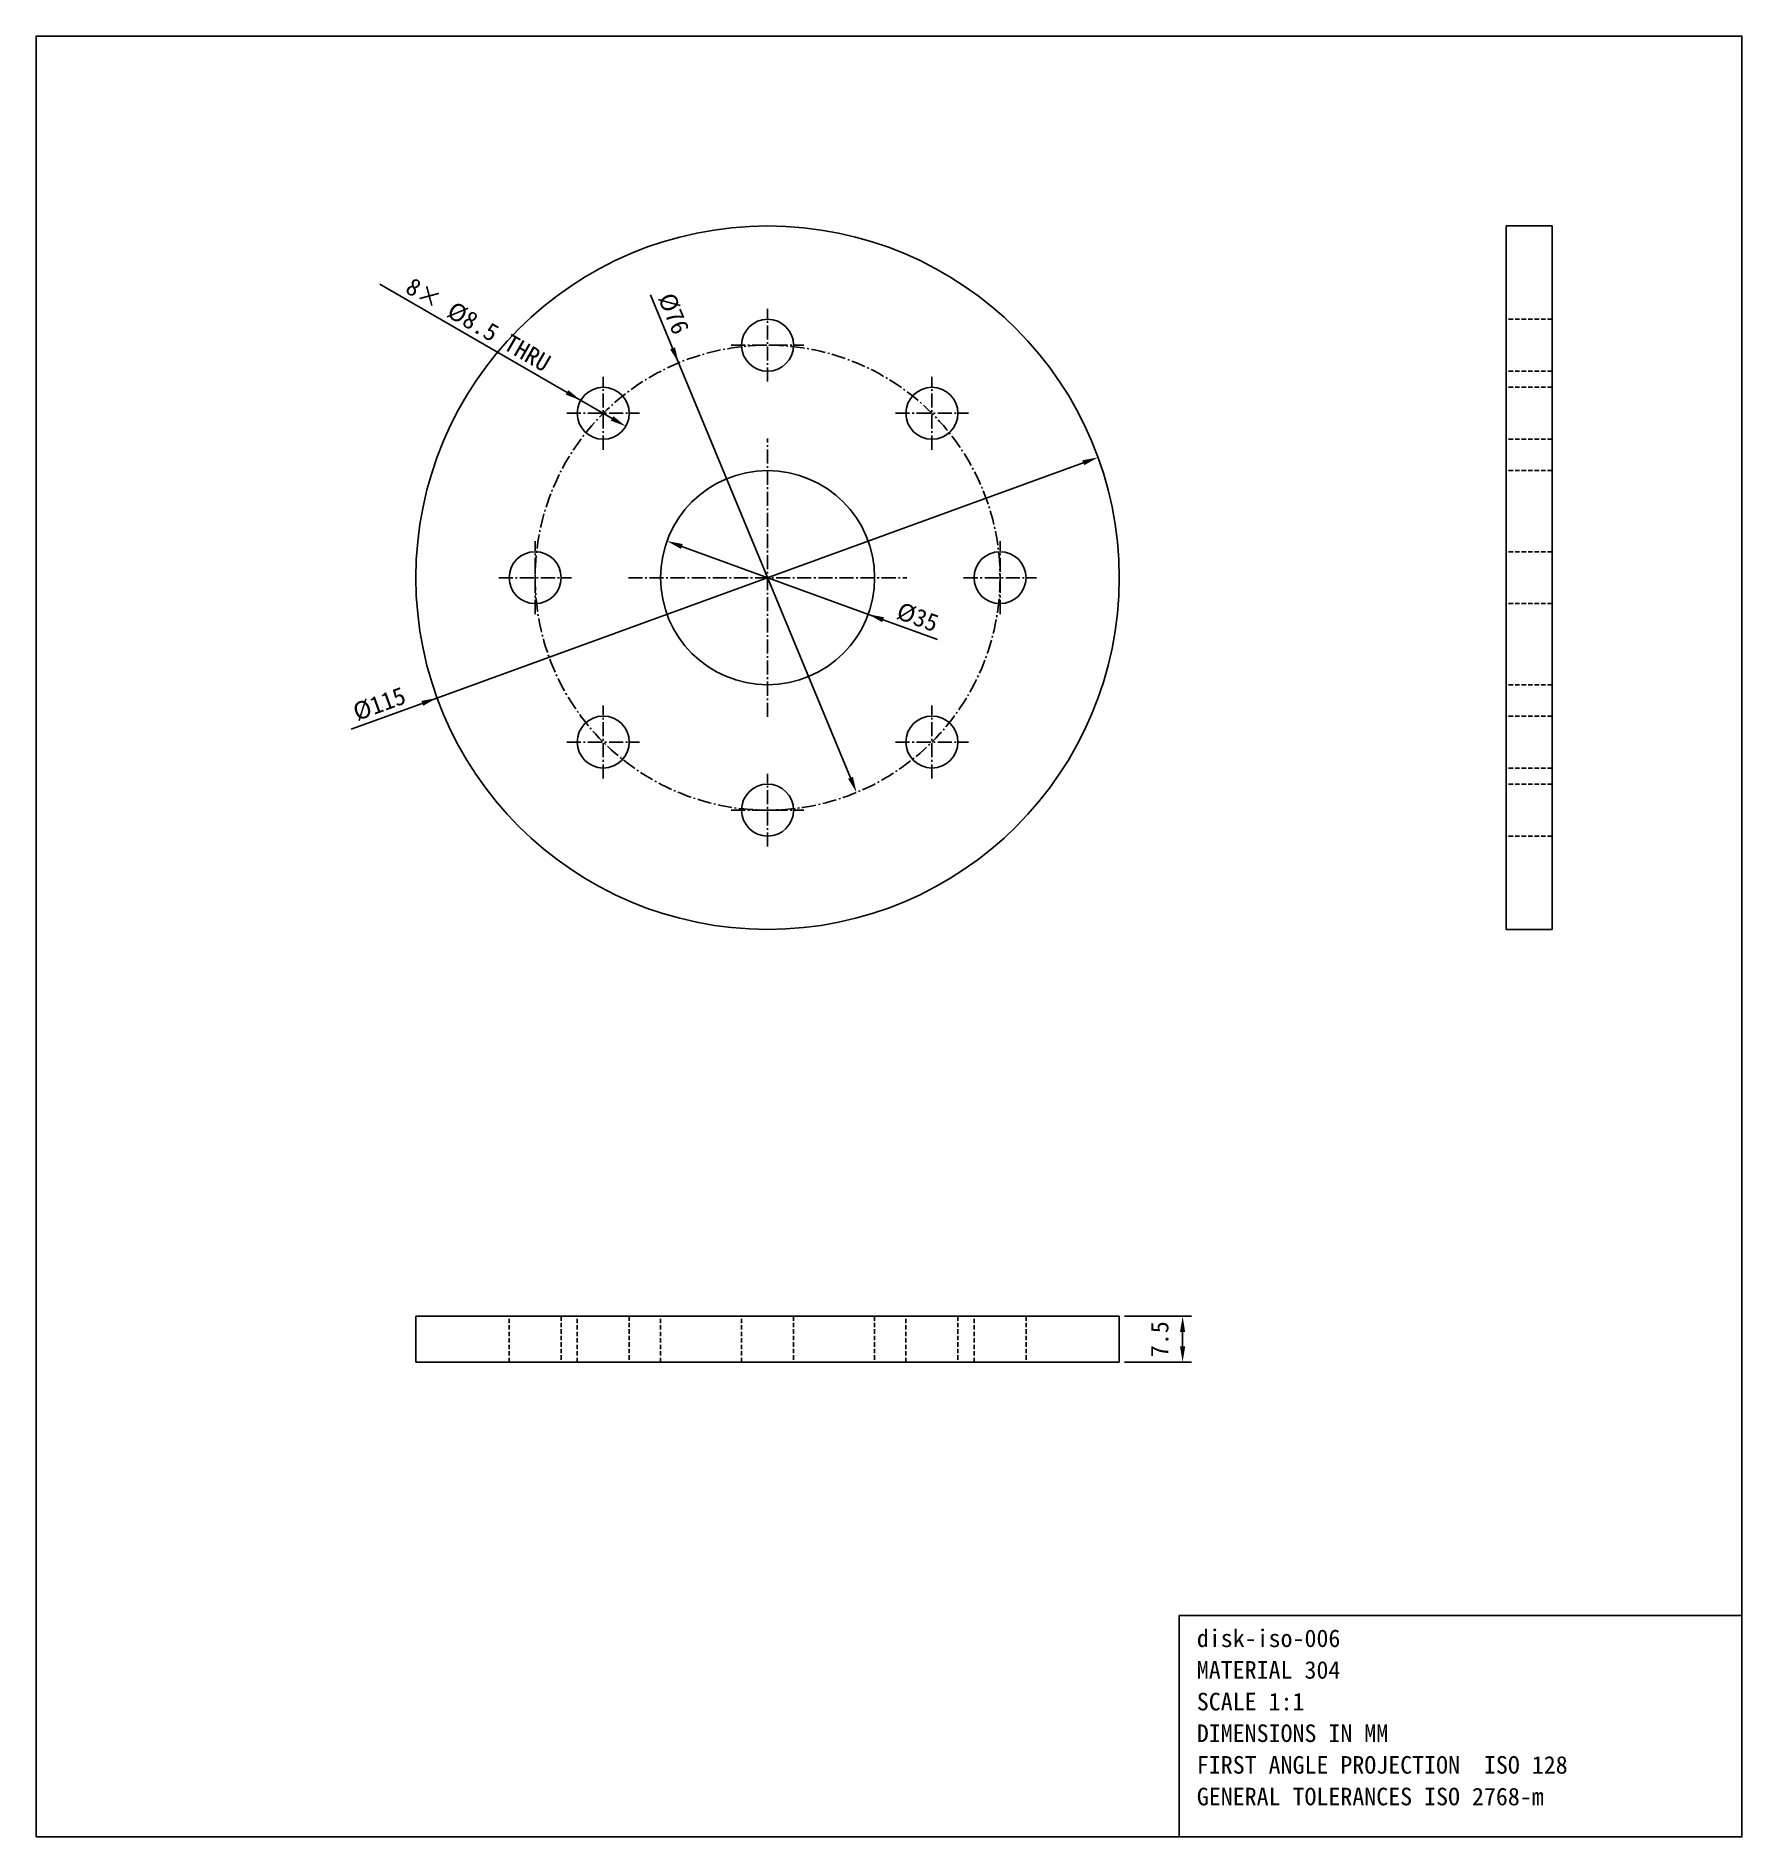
# Model space of a CAD drawing. Header units: millimetres. Extents: x -120 to 159, y -206 to 89.
import ezdxf

# ---------------------------------------------------------------- set-up
doc = ezdxf.new("R2010")
doc.units = ezdxf.units.MM
doc.linetypes.add('CENTER', pattern=[3.45, 2.3, -0.43125, 0.2875, -0.43125])
doc.linetypes.add('DASHED', pattern=[1.06375, 0.71875, -0.345])
for name, color, linetype in [('中心线', 1, 'CENTER'), ('尺寸线', 3, 'CONTINUOUS'), ('文字', 7, 'CONTINUOUS'), ('虚线', 7, 'DASHED'), ('轮廓线', 7, 'CONTINUOUS')]:
    doc.layers.add(name, color=color, linetype=linetype)
doc.styles.add('CN', font='simsun.ttc')
doc.dimstyles.get("Standard").update_dxf_attribs({"dimtxt": 2.875, "dimasz": 2.5875, "dimexe": 1.4375, "dimexo": 0.8625, "dimgap": 0.8625, "dimtad": 1, "dimdsep": 46, "dimtxsty": 'CN', "dimcen": 2.5, "dimazin": 3, "dimtfac": 1, "dimtmove": 0, "dimatfit": 3})

msp = doc.modelspace()

# ---------------------------------------------------------------- linework, layer by layer
at = {"layer": '中心线'}
for p, q in [((0, 32.05), (0, 43.95)), ((-5.95, 38), (5.95, 38)), ((-26.87, 20.92), (-26.87, 32.82)), ((26.87, 20.92), (26.87, 32.82)), ((-32.82, 26.87), (-20.92, 26.87)), ((20.92, 26.87), (32.82, 26.87)), ((0, -22.75), (0, 22.75)), ((-38, -5.95), (-38, 5.95)), ((38, -5.95), (38, 5.95)), ((-43.95, 0), (-32.05, 0)), ((-22.75, 0), (22.75, 0)), ((32.05, 0), (43.95, 0)), ((-26.87, -32.82), (-26.87, -20.92)), ((26.87, -32.82), (26.87, -20.92)), ((-32.82, -26.87), (-20.92, -26.87)), ((20.92, -26.87), (32.82, -26.87)), ((0, -43.95), (0, -32.05)), ((-5.95, -38), (5.95, -38))]:
    msp.add_line(p, q, dxfattribs=at)
msp.add_circle((0, 0), 38, dxfattribs=at)
at = {"layer": '虚线'}
for p, q in [((128.25, 42.25), (120.75, 42.25)), ((128.25, 33.75), (120.75, 33.75)), ((128.25, 31.12), (120.75, 31.12)), ((128.25, 22.62), (120.75, 22.62)), ((128.25, 17.5), (120.75, 17.5)), ((128.25, 4.25), (120.75, 4.25)), ((128.25, -4.25), (120.75, -4.25)), ((128.25, -17.5), (120.75, -17.5)), ((128.25, -22.62), (120.75, -22.62)), ((128.25, -31.12), (120.75, -31.12)), ((128.25, -33.75), (120.75, -33.75)), ((128.25, -42.25), (120.75, -42.25)), ((-42.25, -128.25), (-42.25, -120.75)), ((-33.75, -120.75), (-33.75, -128.25)), ((-31.12, -128.25), (-31.12, -120.75)), ((-22.62, -120.75), (-22.62, -128.25)), ((-17.5, -128.25), (-17.5, -120.75)), ((-4.25, -128.25), (-4.25, -120.75)), ((4.25, -120.75), (4.25, -128.25)), ((17.5, -120.75), (17.5, -128.25)), ((22.62, -128.25), (22.62, -120.75)), ((31.12, -120.75), (31.12, -128.25)), ((33.75, -128.25), (33.75, -120.75)), ((42.25, -120.75), (42.25, -128.25))]:
    msp.add_line(p, q, dxfattribs=at)
for points in [[(120.75, 0), (120.75, 3.755), (120.75, 7.497), (120.75, 11.206), (120.75, 14.86), (120.75, 18.475), (120.75, 21.97), (120.75, 25.419), (120.75, 28.711), (120.75, 31.907), (120.75, 34.974), (120.75, 37.854), (120.75, 40.659), (120.75, 43.165), (120.75, 45.577), (120.75, 47.754), (120.75, 49.726), (120.75, 51.546), (120.75, 53.04), (120.75, 54.422), (120.75, 55.463), (120.75, 56.328), (120.75, 56.958), (120.75, 57.289), (120.75, 57.5)], [(128.25, 0), (128.25, 3.755), (128.25, 7.497), (128.25, 11.206), (128.25, 14.86), (128.25, 18.475), (128.25, 21.97), (128.25, 25.419), (128.25, 28.711), (128.25, 31.907), (128.25, 34.974), (128.25, 37.854), (128.25, 40.659), (128.25, 43.165), (128.25, 45.577), (128.25, 47.754), (128.25, 49.726), (128.25, 51.546), (128.25, 53.04), (128.25, 54.422), (128.25, 55.463), (128.25, 56.328), (128.25, 56.958), (128.25, 57.289), (128.25, 57.5)], [(120.75, 33.75), (120.75, 33.812), (120.75, 33.909), (120.75, 34.092), (120.75, 34.34), (120.75, 34.635), (120.75, 35.014), (120.75, 35.417), (120.75, 35.887), (120.75, 36.381), (120.75, 36.905), (120.75, 37.448), (120.75, 38), (120.75, 38.552), (120.75, 39.095), (120.75, 39.619), (120.75, 40.113), (120.75, 40.583), (120.75, 40.986), (120.75, 41.365), (120.75, 41.66), (120.75, 41.908), (120.75, 42.091), (120.75, 42.188), (120.75, 42.25)], [(120.75, 42.25), (120.75, 42.234), (120.75, 42.21), (120.75, 42.163), (120.75, 42.099), (120.75, 42.022), (120.75, 41.92), (120.75, 41.81), (120.75, 41.675), (120.75, 41.53), (120.75, 41.369), (120.75, 41.19), (120.75, 41.005), (120.75, 40.798), (120.75, 40.585), (120.75, 40.358), (120.75, 40.122), (120.75, 39.879), (120.75, 39.624), (120.75, 39.366), (120.75, 39.098), (120.75, 38.828), (120.75, 38.554), (120.75, 38.278), (120.75, 38)], [(128.25, 33.75), (128.25, 33.812), (128.25, 33.909), (128.25, 34.092), (128.25, 34.34), (128.25, 34.635), (128.25, 35.014), (128.25, 35.417), (128.25, 35.887), (128.25, 36.381), (128.25, 36.905), (128.25, 37.448), (128.25, 38), (128.25, 38.552), (128.25, 39.095), (128.25, 39.619), (128.25, 40.113), (128.25, 40.583), (128.25, 40.986), (128.25, 41.365), (128.25, 41.66), (128.25, 41.908), (128.25, 42.091), (128.25, 42.188), (128.25, 42.25)], [(128.25, 42.25), (128.25, 42.234), (128.25, 42.21), (128.25, 42.163), (128.25, 42.099), (128.25, 42.022), (128.25, 41.92), (128.25, 41.81), (128.25, 41.675), (128.25, 41.53), (128.25, 41.369), (128.25, 41.19), (128.25, 41.005), (128.25, 40.798), (128.25, 40.585), (128.25, 40.358), (128.25, 40.122), (128.25, 39.879), (128.25, 39.624), (128.25, 39.366), (128.25, 39.098), (128.25, 38.828), (128.25, 38.554), (128.25, 38.278), (128.25, 38)], [(120.75, 38), (120.75, 37.722), (120.75, 37.446), (120.75, 37.172), (120.75, 36.902), (120.75, 36.634), (120.75, 36.376), (120.75, 36.121), (120.75, 35.878), (120.75, 35.642), (120.75, 35.415), (120.75, 35.202), (120.75, 34.995), (120.75, 34.81), (120.75, 34.631), (120.75, 34.47), (120.75, 34.325), (120.75, 34.19), (120.75, 34.08), (120.75, 33.978), (120.75, 33.901), (120.75, 33.837), (120.75, 33.79), (120.75, 33.766), (120.75, 33.75)], [(128.25, 38), (128.25, 37.722), (128.25, 37.446), (128.25, 37.172), (128.25, 36.902), (128.25, 36.634), (128.25, 36.376), (128.25, 36.121), (128.25, 35.878), (128.25, 35.642), (128.25, 35.415), (128.25, 35.202), (128.25, 34.995), (128.25, 34.81), (128.25, 34.631), (128.25, 34.47), (128.25, 34.325), (128.25, 34.19), (128.25, 34.08), (128.25, 33.978), (128.25, 33.901), (128.25, 33.837), (128.25, 33.79), (128.25, 33.766), (128.25, 33.75)], [(120.75, 22.62), (120.75, 22.682), (120.75, 22.779), (120.75, 22.962), (120.75, 23.21), (120.75, 23.505), (120.75, 23.884), (120.75, 24.287), (120.75, 24.757), (120.75, 25.251), (120.75, 25.775), (120.75, 26.318), (120.75, 26.87), (120.75, 27.422), (120.75, 27.965), (120.75, 28.489), (120.75, 28.983), (120.75, 29.453), (120.75, 29.856), (120.75, 30.235), (120.75, 30.53), (120.75, 30.778), (120.75, 30.961), (120.75, 31.058), (120.75, 31.12)], [(120.75, 31.12), (120.75, 31.104), (120.75, 31.08), (120.75, 31.033), (120.75, 30.97), (120.75, 30.893), (120.75, 30.79), (120.75, 30.68), (120.75, 30.545), (120.75, 30.4), (120.75, 30.239), (120.75, 30.061), (120.75, 29.875), (120.75, 29.668), (120.75, 29.455), (120.75, 29.228), (120.75, 28.992), (120.75, 28.749), (120.75, 28.494), (120.75, 28.236), (120.75, 27.968), (120.75, 27.698), (120.75, 27.424), (120.75, 27.148), (120.75, 26.87)], [(128.25, 22.62), (128.25, 22.682), (128.25, 22.779), (128.25, 22.962), (128.25, 23.21), (128.25, 23.505), (128.25, 23.884), (128.25, 24.287), (128.25, 24.757), (128.25, 25.251), (128.25, 25.775), (128.25, 26.318), (128.25, 26.87), (128.25, 27.422), (128.25, 27.965), (128.25, 28.489), (128.25, 28.983), (128.25, 29.453), (128.25, 29.856), (128.25, 30.235), (128.25, 30.53), (128.25, 30.778), (128.25, 30.961), (128.25, 31.058), (128.25, 31.12)], [(128.25, 31.12), (128.25, 31.104), (128.25, 31.08), (128.25, 31.033), (128.25, 30.97), (128.25, 30.893), (128.25, 30.79), (128.25, 30.68), (128.25, 30.545), (128.25, 30.4), (128.25, 30.239), (128.25, 30.061), (128.25, 29.875), (128.25, 29.668), (128.25, 29.455), (128.25, 29.228), (128.25, 28.992), (128.25, 28.749), (128.25, 28.494), (128.25, 28.236), (128.25, 27.968), (128.25, 27.698), (128.25, 27.424), (128.25, 27.148), (128.25, 26.87)], [(120.75, 26.87), (120.75, 26.592), (120.75, 26.316), (120.75, 26.042), (120.75, 25.772), (120.75, 25.505), (120.75, 25.246), (120.75, 24.991), (120.75, 24.748), (120.75, 24.512), (120.75, 24.285), (120.75, 24.072), (120.75, 23.865), (120.75, 23.68), (120.75, 23.501), (120.75, 23.34), (120.75, 23.195), (120.75, 23.06), (120.75, 22.95), (120.75, 22.848), (120.75, 22.771), (120.75, 22.707), (120.75, 22.66), (120.75, 22.636), (120.75, 22.62)], [(128.25, 26.87), (128.25, 26.592), (128.25, 26.316), (128.25, 26.042), (128.25, 25.772), (128.25, 25.505), (128.25, 25.246), (128.25, 24.991), (128.25, 24.748), (128.25, 24.512), (128.25, 24.285), (128.25, 24.072), (128.25, 23.865), (128.25, 23.68), (128.25, 23.501), (128.25, 23.34), (128.25, 23.195), (128.25, 23.06), (128.25, 22.95), (128.25, 22.848), (128.25, 22.771), (128.25, 22.707), (128.25, 22.66), (128.25, 22.636), (128.25, 22.62)], [(120.75, -17.5), (120.75, -17.244), (120.75, -16.846), (120.75, -16.091), (120.75, -15.072), (120.75, -13.856), (120.75, -12.297), (120.75, -10.635), (120.75, -8.699), (120.75, -6.668), (120.75, -4.511), (120.75, -2.272), (120.75, 0), (120.75, 2.272), (120.75, 4.511), (120.75, 6.668), (120.75, 8.699), (120.75, 10.635), (120.75, 12.297), (120.75, 13.856), (120.75, 15.072), (120.75, 16.091), (120.75, 16.846), (120.75, 17.244), (120.75, 17.5)], [(120.75, 17.5), (120.75, 17.436), (120.75, 17.335), (120.75, 17.143), (120.75, 16.88), (120.75, 16.563), (120.75, 16.142), (120.75, 15.688), (120.75, 15.134), (120.75, 14.534), (120.75, 13.871), (120.75, 13.137), (120.75, 12.374), (120.75, 11.521), (120.75, 10.644), (120.75, 9.711), (120.75, 8.738), (120.75, 7.736), (120.75, 6.686), (120.75, 5.623), (120.75, 4.523), (120.75, 3.41), (120.75, 2.282), (120.75, 1.143), (120.75, 0)], [(128.25, -17.5), (128.25, -17.244), (128.25, -16.846), (128.25, -16.091), (128.25, -15.072), (128.25, -13.856), (128.25, -12.297), (128.25, -10.635), (128.25, -8.699), (128.25, -6.668), (128.25, -4.511), (128.25, -2.272), (128.25, 0), (128.25, 2.272), (128.25, 4.511), (128.25, 6.668), (128.25, 8.699), (128.25, 10.635), (128.25, 12.297), (128.25, 13.856), (128.25, 15.072), (128.25, 16.091), (128.25, 16.846), (128.25, 17.244), (128.25, 17.5)], [(128.25, 17.5), (128.25, 17.436), (128.25, 17.335), (128.25, 17.143), (128.25, 16.88), (128.25, 16.563), (128.25, 16.142), (128.25, 15.688), (128.25, 15.134), (128.25, 14.534), (128.25, 13.871), (128.25, 13.137), (128.25, 12.374), (128.25, 11.521), (128.25, 10.644), (128.25, 9.711), (128.25, 8.738), (128.25, 7.736), (128.25, 6.686), (128.25, 5.623), (128.25, 4.523), (128.25, 3.41), (128.25, 2.282), (128.25, 1.143), (128.25, 0)], [(120.75, -4.25), (120.75, -4.188), (120.75, -4.091), (120.75, -3.908), (120.75, -3.66), (120.75, -3.365), (120.75, -2.986), (120.75, -2.583), (120.75, -2.113), (120.75, -1.619), (120.75, -1.095), (120.75, -0.552), (120.75, 0), (120.75, 0.552), (120.75, 1.095), (120.75, 1.619), (120.75, 2.113), (120.75, 2.583), (120.75, 2.986), (120.75, 3.365), (120.75, 3.66), (120.75, 3.908), (120.75, 4.091), (120.75, 4.188), (120.75, 4.25)], [(120.75, 4.25), (120.75, 4.234), (120.75, 4.21), (120.75, 4.163), (120.75, 4.099), (120.75, 4.022), (120.75, 3.92), (120.75, 3.81), (120.75, 3.675), (120.75, 3.53), (120.75, 3.369), (120.75, 3.19), (120.75, 3.005), (120.75, 2.798), (120.75, 2.585), (120.75, 2.358), (120.75, 2.122), (120.75, 1.879), (120.75, 1.624), (120.75, 1.366), (120.75, 1.098), (120.75, 0.828), (120.75, 0.554), (120.75, 0.278), (120.75, 0)], [(128.25, -4.25), (128.25, -4.188), (128.25, -4.091), (128.25, -3.908), (128.25, -3.66), (128.25, -3.365), (128.25, -2.986), (128.25, -2.583), (128.25, -2.113), (128.25, -1.619), (128.25, -1.095), (128.25, -0.552), (128.25, 0), (128.25, 0.552), (128.25, 1.095), (128.25, 1.619), (128.25, 2.113), (128.25, 2.583), (128.25, 2.986), (128.25, 3.365), (128.25, 3.66), (128.25, 3.908), (128.25, 4.091), (128.25, 4.188), (128.25, 4.25)], [(128.25, 4.25), (128.25, 4.234), (128.25, 4.21), (128.25, 4.163), (128.25, 4.099), (128.25, 4.022), (128.25, 3.92), (128.25, 3.81), (128.25, 3.675), (128.25, 3.53), (128.25, 3.369), (128.25, 3.19), (128.25, 3.005), (128.25, 2.798), (128.25, 2.585), (128.25, 2.358), (128.25, 2.122), (128.25, 1.879), (128.25, 1.624), (128.25, 1.366), (128.25, 1.098), (128.25, 0.828), (128.25, 0.554), (128.25, 0.278), (128.25, 0)], [(120.75, 0), (120.75, -1.143), (120.75, -2.282), (120.75, -3.41), (120.75, -4.523), (120.75, -5.623), (120.75, -6.686), (120.75, -7.736), (120.75, -8.738), (120.75, -9.711), (120.75, -10.644), (120.75, -11.521), (120.75, -12.374), (120.75, -13.137), (120.75, -13.871), (120.75, -14.534), (120.75, -15.134), (120.75, -15.688), (120.75, -16.142), (120.75, -16.563), (120.75, -16.88), (120.75, -17.143), (120.75, -17.335), (120.75, -17.436), (120.75, -17.5)], [(128.25, 0), (128.25, -1.143), (128.25, -2.282), (128.25, -3.41), (128.25, -4.523), (128.25, -5.623), (128.25, -6.686), (128.25, -7.736), (128.25, -8.738), (128.25, -9.711), (128.25, -10.644), (128.25, -11.521), (128.25, -12.374), (128.25, -13.137), (128.25, -13.871), (128.25, -14.534), (128.25, -15.134), (128.25, -15.688), (128.25, -16.142), (128.25, -16.563), (128.25, -16.88), (128.25, -17.143), (128.25, -17.335), (128.25, -17.436), (128.25, -17.5)], [(120.75, -57.5), (120.75, -57.289), (120.75, -56.958), (120.75, -56.328), (120.75, -55.463), (120.75, -54.422), (120.75, -53.04), (120.75, -51.546), (120.75, -49.726), (120.75, -47.754), (120.75, -45.577), (120.75, -43.165), (120.75, -40.659), (120.75, -37.854), (120.75, -34.974), (120.75, -31.907), (120.75, -28.711), (120.75, -25.419), (120.75, -21.97), (120.75, -18.475), (120.75, -14.86), (120.75, -11.206), (120.75, -7.497), (120.75, -3.755), (120.75, 0)], [(120.75, 0), (120.75, -0.278), (120.75, -0.554), (120.75, -0.828), (120.75, -1.098), (120.75, -1.366), (120.75, -1.624), (120.75, -1.879), (120.75, -2.122), (120.75, -2.358), (120.75, -2.585), (120.75, -2.798), (120.75, -3.005), (120.75, -3.19), (120.75, -3.369), (120.75, -3.53), (120.75, -3.675), (120.75, -3.81), (120.75, -3.92), (120.75, -4.022), (120.75, -4.099), (120.75, -4.163), (120.75, -4.21), (120.75, -4.234), (120.75, -4.25)], [(128.25, -57.5), (128.25, -57.289), (128.25, -56.958), (128.25, -56.328), (128.25, -55.463), (128.25, -54.422), (128.25, -53.04), (128.25, -51.546), (128.25, -49.726), (128.25, -47.754), (128.25, -45.577), (128.25, -43.165), (128.25, -40.659), (128.25, -37.854), (128.25, -34.974), (128.25, -31.907), (128.25, -28.711), (128.25, -25.419), (128.25, -21.97), (128.25, -18.475), (128.25, -14.86), (128.25, -11.206), (128.25, -7.497), (128.25, -3.755), (128.25, 0)], [(128.25, 0), (128.25, -0.278), (128.25, -0.554), (128.25, -0.828), (128.25, -1.098), (128.25, -1.366), (128.25, -1.624), (128.25, -1.879), (128.25, -2.122), (128.25, -2.358), (128.25, -2.585), (128.25, -2.798), (128.25, -3.005), (128.25, -3.19), (128.25, -3.369), (128.25, -3.53), (128.25, -3.675), (128.25, -3.81), (128.25, -3.92), (128.25, -4.022), (128.25, -4.099), (128.25, -4.163), (128.25, -4.21), (128.25, -4.234), (128.25, -4.25)], [(120.75, -31.12), (120.75, -31.058), (120.75, -30.961), (120.75, -30.778), (120.75, -30.53), (120.75, -30.235), (120.75, -29.856), (120.75, -29.453), (120.75, -28.983), (120.75, -28.489), (120.75, -27.965), (120.75, -27.422), (120.75, -26.87), (120.75, -26.318), (120.75, -25.775), (120.75, -25.251), (120.75, -24.757), (120.75, -24.287), (120.75, -23.884), (120.75, -23.505), (120.75, -23.21), (120.75, -22.962), (120.75, -22.779), (120.75, -22.682), (120.75, -22.62)], [(120.75, -22.62), (120.75, -22.636), (120.75, -22.66), (120.75, -22.707), (120.75, -22.771), (120.75, -22.848), (120.75, -22.95), (120.75, -23.06), (120.75, -23.195), (120.75, -23.34), (120.75, -23.501), (120.75, -23.68), (120.75, -23.865), (120.75, -24.072), (120.75, -24.285), (120.75, -24.512), (120.75, -24.748), (120.75, -24.991), (120.75, -25.246), (120.75, -25.505), (120.75, -25.772), (120.75, -26.042), (120.75, -26.316), (120.75, -26.592), (120.75, -26.87)], [(128.25, -31.12), (128.25, -31.058), (128.25, -30.961), (128.25, -30.778), (128.25, -30.53), (128.25, -30.235), (128.25, -29.856), (128.25, -29.453), (128.25, -28.983), (128.25, -28.489), (128.25, -27.965), (128.25, -27.422), (128.25, -26.87), (128.25, -26.318), (128.25, -25.775), (128.25, -25.251), (128.25, -24.757), (128.25, -24.287), (128.25, -23.884), (128.25, -23.505), (128.25, -23.21), (128.25, -22.962), (128.25, -22.779), (128.25, -22.682), (128.25, -22.62)], [(128.25, -22.62), (128.25, -22.636), (128.25, -22.66), (128.25, -22.707), (128.25, -22.771), (128.25, -22.848), (128.25, -22.95), (128.25, -23.06), (128.25, -23.195), (128.25, -23.34), (128.25, -23.501), (128.25, -23.68), (128.25, -23.865), (128.25, -24.072), (128.25, -24.285), (128.25, -24.512), (128.25, -24.748), (128.25, -24.991), (128.25, -25.246), (128.25, -25.505), (128.25, -25.772), (128.25, -26.042), (128.25, -26.316), (128.25, -26.592), (128.25, -26.87)], [(120.75, -26.87), (120.75, -27.148), (120.75, -27.424), (120.75, -27.698), (120.75, -27.968), (120.75, -28.236), (120.75, -28.494), (120.75, -28.749), (120.75, -28.992), (120.75, -29.228), (120.75, -29.455), (120.75, -29.668), (120.75, -29.875), (120.75, -30.061), (120.75, -30.239), (120.75, -30.4), (120.75, -30.545), (120.75, -30.68), (120.75, -30.79), (120.75, -30.893), (120.75, -30.97), (120.75, -31.033), (120.75, -31.08), (120.75, -31.104), (120.75, -31.12)], [(128.25, -26.87), (128.25, -27.148), (128.25, -27.424), (128.25, -27.698), (128.25, -27.968), (128.25, -28.236), (128.25, -28.494), (128.25, -28.749), (128.25, -28.992), (128.25, -29.228), (128.25, -29.455), (128.25, -29.668), (128.25, -29.875), (128.25, -30.061), (128.25, -30.239), (128.25, -30.4), (128.25, -30.545), (128.25, -30.68), (128.25, -30.79), (128.25, -30.893), (128.25, -30.97), (128.25, -31.033), (128.25, -31.08), (128.25, -31.104), (128.25, -31.12)], [(120.75, -42.25), (120.75, -42.188), (120.75, -42.091), (120.75, -41.908), (120.75, -41.66), (120.75, -41.365), (120.75, -40.986), (120.75, -40.583), (120.75, -40.113), (120.75, -39.619), (120.75, -39.095), (120.75, -38.552), (120.75, -38), (120.75, -37.448), (120.75, -36.905), (120.75, -36.381), (120.75, -35.887), (120.75, -35.417), (120.75, -35.014), (120.75, -34.635), (120.75, -34.34), (120.75, -34.092), (120.75, -33.909), (120.75, -33.812), (120.75, -33.75)], [(120.75, -33.75), (120.75, -33.766), (120.75, -33.79), (120.75, -33.837), (120.75, -33.901), (120.75, -33.978), (120.75, -34.08), (120.75, -34.19), (120.75, -34.325), (120.75, -34.47), (120.75, -34.631), (120.75, -34.81), (120.75, -34.995), (120.75, -35.202), (120.75, -35.415), (120.75, -35.642), (120.75, -35.878), (120.75, -36.121), (120.75, -36.376), (120.75, -36.634), (120.75, -36.902), (120.75, -37.172), (120.75, -37.446), (120.75, -37.722), (120.75, -38)], [(128.25, -42.25), (128.25, -42.188), (128.25, -42.091), (128.25, -41.908), (128.25, -41.66), (128.25, -41.365), (128.25, -40.986), (128.25, -40.583), (128.25, -40.113), (128.25, -39.619), (128.25, -39.095), (128.25, -38.552), (128.25, -38), (128.25, -37.448), (128.25, -36.905), (128.25, -36.381), (128.25, -35.887), (128.25, -35.417), (128.25, -35.014), (128.25, -34.635), (128.25, -34.34), (128.25, -34.092), (128.25, -33.909), (128.25, -33.812), (128.25, -33.75)], [(128.25, -33.75), (128.25, -33.766), (128.25, -33.79), (128.25, -33.837), (128.25, -33.901), (128.25, -33.978), (128.25, -34.08), (128.25, -34.19), (128.25, -34.325), (128.25, -34.47), (128.25, -34.631), (128.25, -34.81), (128.25, -34.995), (128.25, -35.202), (128.25, -35.415), (128.25, -35.642), (128.25, -35.878), (128.25, -36.121), (128.25, -36.376), (128.25, -36.634), (128.25, -36.902), (128.25, -37.172), (128.25, -37.446), (128.25, -37.722), (128.25, -38)], [(120.75, -38), (120.75, -38.278), (120.75, -38.554), (120.75, -38.828), (120.75, -39.098), (120.75, -39.366), (120.75, -39.624), (120.75, -39.879), (120.75, -40.122), (120.75, -40.358), (120.75, -40.585), (120.75, -40.798), (120.75, -41.005), (120.75, -41.19), (120.75, -41.369), (120.75, -41.53), (120.75, -41.675), (120.75, -41.81), (120.75, -41.92), (120.75, -42.022), (120.75, -42.099), (120.75, -42.163), (120.75, -42.21), (120.75, -42.234), (120.75, -42.25)], [(128.25, -38), (128.25, -38.278), (128.25, -38.554), (128.25, -38.828), (128.25, -39.098), (128.25, -39.366), (128.25, -39.624), (128.25, -39.879), (128.25, -40.122), (128.25, -40.358), (128.25, -40.585), (128.25, -40.798), (128.25, -41.005), (128.25, -41.19), (128.25, -41.369), (128.25, -41.53), (128.25, -41.675), (128.25, -41.81), (128.25, -41.92), (128.25, -42.022), (128.25, -42.099), (128.25, -42.163), (128.25, -42.21), (128.25, -42.234), (128.25, -42.25)], [(-57.5, -120.75), (-56.659, -120.75), (-55.35, -120.75), (-52.869, -120.75), (-49.522, -120.75), (-45.526, -120.75), (-40.403, -120.75), (-34.942, -120.75), (-28.582, -120.75), (-21.91, -120.75), (-14.821, -120.75), (-7.464, -120.75), (0, -120.75), (7.464, -120.75), (14.821, -120.75), (21.91, -120.75), (28.582, -120.75), (34.942, -120.75), (40.403, -120.75), (45.526, -120.75), (49.522, -120.75), (52.869, -120.75), (55.35, -120.75), (56.659, -120.75), (57.5, -120.75)], [(-33.75, -120.75), (-33.812, -120.75), (-33.909, -120.75), (-34.092, -120.75), (-34.34, -120.75), (-34.635, -120.75), (-35.014, -120.75), (-35.417, -120.75), (-35.887, -120.75), (-36.381, -120.75), (-36.905, -120.75), (-37.448, -120.75), (-38, -120.75), (-38.552, -120.75), (-39.095, -120.75), (-39.619, -120.75), (-40.113, -120.75), (-40.583, -120.75), (-40.986, -120.75), (-41.365, -120.75), (-41.66, -120.75), (-41.908, -120.75), (-42.091, -120.75), (-42.188, -120.75), (-42.25, -120.75)], [(-42.25, -120.75), (-42.188, -120.75), (-42.091, -120.75), (-41.908, -120.75), (-41.66, -120.75), (-41.365, -120.75), (-40.986, -120.75), (-40.583, -120.75), (-40.113, -120.75), (-39.619, -120.75), (-39.095, -120.75), (-38.552, -120.75), (-38, -120.75), (-37.448, -120.75), (-36.905, -120.75), (-36.381, -120.75), (-35.887, -120.75), (-35.417, -120.75), (-35.014, -120.75), (-34.635, -120.75), (-34.34, -120.75), (-34.092, -120.75), (-33.909, -120.75), (-33.812, -120.75), (-33.75, -120.75)], [(-22.62, -120.75), (-22.682, -120.75), (-22.779, -120.75), (-22.962, -120.75), (-23.21, -120.75), (-23.505, -120.75), (-23.884, -120.75), (-24.287, -120.75), (-24.757, -120.75), (-25.251, -120.75), (-25.775, -120.75), (-26.318, -120.75), (-26.87, -120.75), (-27.422, -120.75), (-27.965, -120.75), (-28.489, -120.75), (-28.983, -120.75), (-29.453, -120.75), (-29.856, -120.75), (-30.235, -120.75), (-30.53, -120.75), (-30.778, -120.75), (-30.961, -120.75), (-31.058, -120.75), (-31.12, -120.75)], [(-31.12, -120.75), (-31.058, -120.75), (-30.961, -120.75), (-30.778, -120.75), (-30.53, -120.75), (-30.235, -120.75), (-29.856, -120.75), (-29.453, -120.75), (-28.983, -120.75), (-28.489, -120.75), (-27.965, -120.75), (-27.422, -120.75), (-26.87, -120.75), (-26.318, -120.75), (-25.775, -120.75), (-25.251, -120.75), (-24.757, -120.75), (-24.287, -120.75), (-23.884, -120.75), (-23.505, -120.75), (-23.21, -120.75), (-22.962, -120.75), (-22.779, -120.75), (-22.682, -120.75), (-22.62, -120.75)], [(17.5, -120.75), (17.244, -120.75), (16.846, -120.75), (16.091, -120.75), (15.072, -120.75), (13.856, -120.75), (12.297, -120.75), (10.635, -120.75), (8.699, -120.75), (6.668, -120.75), (4.511, -120.75), (2.272, -120.75), (0, -120.75), (-2.272, -120.75), (-4.511, -120.75), (-6.668, -120.75), (-8.699, -120.75), (-10.635, -120.75), (-12.297, -120.75), (-13.856, -120.75), (-15.072, -120.75), (-16.091, -120.75), (-16.846, -120.75), (-17.244, -120.75), (-17.5, -120.75)], [(-17.5, -120.75), (-17.244, -120.75), (-16.846, -120.75), (-16.091, -120.75), (-15.072, -120.75), (-13.856, -120.75), (-12.297, -120.75), (-10.635, -120.75), (-8.699, -120.75), (-6.668, -120.75), (-4.511, -120.75), (-2.272, -120.75), (0, -120.75), (2.272, -120.75), (4.511, -120.75), (6.668, -120.75), (8.699, -120.75), (10.635, -120.75), (12.297, -120.75), (13.856, -120.75), (15.072, -120.75), (16.091, -120.75), (16.846, -120.75), (17.244, -120.75), (17.5, -120.75)], [(4.25, -120.75), (4.188, -120.75), (4.091, -120.75), (3.908, -120.75), (3.66, -120.75), (3.365, -120.75), (2.986, -120.75), (2.583, -120.75), (2.113, -120.75), (1.619, -120.75), (1.095, -120.75), (0.552, -120.75), (0, -120.75), (-0.552, -120.75), (-1.095, -120.75), (-1.619, -120.75), (-2.113, -120.75), (-2.583, -120.75), (-2.986, -120.75), (-3.365, -120.75), (-3.66, -120.75), (-3.908, -120.75), (-4.091, -120.75), (-4.188, -120.75), (-4.25, -120.75)], [(-4.25, -120.75), (-4.188, -120.75), (-4.091, -120.75), (-3.908, -120.75), (-3.66, -120.75), (-3.365, -120.75), (-2.986, -120.75), (-2.583, -120.75), (-2.113, -120.75), (-1.619, -120.75), (-1.095, -120.75), (-0.552, -120.75), (0, -120.75), (0.552, -120.75), (1.095, -120.75), (1.619, -120.75), (2.113, -120.75), (2.583, -120.75), (2.986, -120.75), (3.365, -120.75), (3.66, -120.75), (3.908, -120.75), (4.091, -120.75), (4.188, -120.75), (4.25, -120.75)], [(31.12, -120.75), (31.058, -120.75), (30.961, -120.75), (30.778, -120.75), (30.53, -120.75), (30.235, -120.75), (29.856, -120.75), (29.453, -120.75), (28.983, -120.75), (28.489, -120.75), (27.965, -120.75), (27.422, -120.75), (26.87, -120.75), (26.318, -120.75), (25.775, -120.75), (25.251, -120.75), (24.757, -120.75), (24.287, -120.75), (23.884, -120.75), (23.505, -120.75), (23.21, -120.75), (22.962, -120.75), (22.779, -120.75), (22.682, -120.75), (22.62, -120.75)], [(22.62, -120.75), (22.682, -120.75), (22.779, -120.75), (22.962, -120.75), (23.21, -120.75), (23.505, -120.75), (23.884, -120.75), (24.287, -120.75), (24.757, -120.75), (25.251, -120.75), (25.775, -120.75), (26.318, -120.75), (26.87, -120.75), (27.422, -120.75), (27.965, -120.75), (28.489, -120.75), (28.983, -120.75), (29.453, -120.75), (29.856, -120.75), (30.235, -120.75), (30.53, -120.75), (30.778, -120.75), (30.961, -120.75), (31.058, -120.75), (31.12, -120.75)], [(42.25, -120.75), (42.188, -120.75), (42.091, -120.75), (41.908, -120.75), (41.66, -120.75), (41.365, -120.75), (40.986, -120.75), (40.583, -120.75), (40.113, -120.75), (39.619, -120.75), (39.095, -120.75), (38.552, -120.75), (38, -120.75), (37.448, -120.75), (36.905, -120.75), (36.381, -120.75), (35.887, -120.75), (35.417, -120.75), (35.014, -120.75), (34.635, -120.75), (34.34, -120.75), (34.092, -120.75), (33.909, -120.75), (33.812, -120.75), (33.75, -120.75)], [(33.75, -120.75), (33.812, -120.75), (33.909, -120.75), (34.092, -120.75), (34.34, -120.75), (34.635, -120.75), (35.014, -120.75), (35.417, -120.75), (35.887, -120.75), (36.381, -120.75), (36.905, -120.75), (37.448, -120.75), (38, -120.75), (38.552, -120.75), (39.095, -120.75), (39.619, -120.75), (40.113, -120.75), (40.583, -120.75), (40.986, -120.75), (41.365, -120.75), (41.66, -120.75), (41.908, -120.75), (42.091, -120.75), (42.188, -120.75), (42.25, -120.75)], [(-57.5, -128.25), (-56.659, -128.25), (-55.35, -128.25), (-52.869, -128.25), (-49.522, -128.25), (-45.526, -128.25), (-40.403, -128.25), (-34.942, -128.25), (-28.582, -128.25), (-21.91, -128.25), (-14.821, -128.25), (-7.464, -128.25), (0, -128.25), (7.464, -128.25), (14.821, -128.25), (21.91, -128.25), (28.582, -128.25), (34.942, -128.25), (40.403, -128.25), (45.526, -128.25), (49.522, -128.25), (52.869, -128.25), (55.35, -128.25), (56.659, -128.25), (57.5, -128.25)], [(-33.75, -128.25), (-33.812, -128.25), (-33.909, -128.25), (-34.092, -128.25), (-34.34, -128.25), (-34.635, -128.25), (-35.014, -128.25), (-35.417, -128.25), (-35.887, -128.25), (-36.381, -128.25), (-36.905, -128.25), (-37.448, -128.25), (-38, -128.25), (-38.552, -128.25), (-39.095, -128.25), (-39.619, -128.25), (-40.113, -128.25), (-40.583, -128.25), (-40.986, -128.25), (-41.365, -128.25), (-41.66, -128.25), (-41.908, -128.25), (-42.091, -128.25), (-42.188, -128.25), (-42.25, -128.25)], [(-42.25, -128.25), (-42.188, -128.25), (-42.091, -128.25), (-41.908, -128.25), (-41.66, -128.25), (-41.365, -128.25), (-40.986, -128.25), (-40.583, -128.25), (-40.113, -128.25), (-39.619, -128.25), (-39.095, -128.25), (-38.552, -128.25), (-38, -128.25), (-37.448, -128.25), (-36.905, -128.25), (-36.381, -128.25), (-35.887, -128.25), (-35.417, -128.25), (-35.014, -128.25), (-34.635, -128.25), (-34.34, -128.25), (-34.092, -128.25), (-33.909, -128.25), (-33.812, -128.25), (-33.75, -128.25)], [(-22.62, -128.25), (-22.682, -128.25), (-22.779, -128.25), (-22.962, -128.25), (-23.21, -128.25), (-23.505, -128.25), (-23.884, -128.25), (-24.287, -128.25), (-24.757, -128.25), (-25.251, -128.25), (-25.775, -128.25), (-26.318, -128.25), (-26.87, -128.25), (-27.422, -128.25), (-27.965, -128.25), (-28.489, -128.25), (-28.983, -128.25), (-29.453, -128.25), (-29.856, -128.25), (-30.235, -128.25), (-30.53, -128.25), (-30.778, -128.25), (-30.961, -128.25), (-31.058, -128.25), (-31.12, -128.25)], [(-31.12, -128.25), (-31.058, -128.25), (-30.961, -128.25), (-30.778, -128.25), (-30.53, -128.25), (-30.235, -128.25), (-29.856, -128.25), (-29.453, -128.25), (-28.983, -128.25), (-28.489, -128.25), (-27.965, -128.25), (-27.422, -128.25), (-26.87, -128.25), (-26.318, -128.25), (-25.775, -128.25), (-25.251, -128.25), (-24.757, -128.25), (-24.287, -128.25), (-23.884, -128.25), (-23.505, -128.25), (-23.21, -128.25), (-22.962, -128.25), (-22.779, -128.25), (-22.682, -128.25), (-22.62, -128.25)], [(17.5, -128.25), (17.244, -128.25), (16.846, -128.25), (16.091, -128.25), (15.072, -128.25), (13.856, -128.25), (12.297, -128.25), (10.635, -128.25), (8.699, -128.25), (6.668, -128.25), (4.511, -128.25), (2.272, -128.25), (0, -128.25), (-2.272, -128.25), (-4.511, -128.25), (-6.668, -128.25), (-8.699, -128.25), (-10.635, -128.25), (-12.297, -128.25), (-13.856, -128.25), (-15.072, -128.25), (-16.091, -128.25), (-16.846, -128.25), (-17.244, -128.25), (-17.5, -128.25)], [(-17.5, -128.25), (-17.244, -128.25), (-16.846, -128.25), (-16.091, -128.25), (-15.072, -128.25), (-13.856, -128.25), (-12.297, -128.25), (-10.635, -128.25), (-8.699, -128.25), (-6.668, -128.25), (-4.511, -128.25), (-2.272, -128.25), (0, -128.25), (2.272, -128.25), (4.511, -128.25), (6.668, -128.25), (8.699, -128.25), (10.635, -128.25), (12.297, -128.25), (13.856, -128.25), (15.072, -128.25), (16.091, -128.25), (16.846, -128.25), (17.244, -128.25), (17.5, -128.25)], [(4.25, -128.25), (4.188, -128.25), (4.091, -128.25), (3.908, -128.25), (3.66, -128.25), (3.365, -128.25), (2.986, -128.25), (2.583, -128.25), (2.113, -128.25), (1.619, -128.25), (1.095, -128.25), (0.552, -128.25), (0, -128.25), (-0.552, -128.25), (-1.095, -128.25), (-1.619, -128.25), (-2.113, -128.25), (-2.583, -128.25), (-2.986, -128.25), (-3.365, -128.25), (-3.66, -128.25), (-3.908, -128.25), (-4.091, -128.25), (-4.188, -128.25), (-4.25, -128.25)], [(-4.25, -128.25), (-4.188, -128.25), (-4.091, -128.25), (-3.908, -128.25), (-3.66, -128.25), (-3.365, -128.25), (-2.986, -128.25), (-2.583, -128.25), (-2.113, -128.25), (-1.619, -128.25), (-1.095, -128.25), (-0.552, -128.25), (0, -128.25), (0.552, -128.25), (1.095, -128.25), (1.619, -128.25), (2.113, -128.25), (2.583, -128.25), (2.986, -128.25), (3.365, -128.25), (3.66, -128.25), (3.908, -128.25), (4.091, -128.25), (4.188, -128.25), (4.25, -128.25)], [(31.12, -128.25), (31.058, -128.25), (30.961, -128.25), (30.778, -128.25), (30.53, -128.25), (30.235, -128.25), (29.856, -128.25), (29.453, -128.25), (28.983, -128.25), (28.489, -128.25), (27.965, -128.25), (27.422, -128.25), (26.87, -128.25), (26.318, -128.25), (25.775, -128.25), (25.251, -128.25), (24.757, -128.25), (24.287, -128.25), (23.884, -128.25), (23.505, -128.25), (23.21, -128.25), (22.962, -128.25), (22.779, -128.25), (22.682, -128.25), (22.62, -128.25)], [(22.62, -128.25), (22.682, -128.25), (22.779, -128.25), (22.962, -128.25), (23.21, -128.25), (23.505, -128.25), (23.884, -128.25), (24.287, -128.25), (24.757, -128.25), (25.251, -128.25), (25.775, -128.25), (26.318, -128.25), (26.87, -128.25), (27.422, -128.25), (27.965, -128.25), (28.489, -128.25), (28.983, -128.25), (29.453, -128.25), (29.856, -128.25), (30.235, -128.25), (30.53, -128.25), (30.778, -128.25), (30.961, -128.25), (31.058, -128.25), (31.12, -128.25)], [(42.25, -128.25), (42.188, -128.25), (42.091, -128.25), (41.908, -128.25), (41.66, -128.25), (41.365, -128.25), (40.986, -128.25), (40.583, -128.25), (40.113, -128.25), (39.619, -128.25), (39.095, -128.25), (38.552, -128.25), (38, -128.25), (37.448, -128.25), (36.905, -128.25), (36.381, -128.25), (35.887, -128.25), (35.417, -128.25), (35.014, -128.25), (34.635, -128.25), (34.34, -128.25), (34.092, -128.25), (33.909, -128.25), (33.812, -128.25), (33.75, -128.25)], [(33.75, -128.25), (33.812, -128.25), (33.909, -128.25), (34.092, -128.25), (34.34, -128.25), (34.635, -128.25), (35.014, -128.25), (35.417, -128.25), (35.887, -128.25), (36.381, -128.25), (36.905, -128.25), (37.448, -128.25), (38, -128.25), (38.552, -128.25), (39.095, -128.25), (39.619, -128.25), (40.113, -128.25), (40.583, -128.25), (40.986, -128.25), (41.365, -128.25), (41.66, -128.25), (41.908, -128.25), (42.091, -128.25), (42.188, -128.25), (42.25, -128.25)]]:
    msp.add_lwpolyline(points, dxfattribs=at)
at = {"layer": '轮廓线'}
for p, q in [((128.25, 57.5), (120.75, 57.5)), ((128.25, -57.5), (120.75, -57.5)), ((-57.5, -128.25), (-57.5, -120.75)), ((57.5, -120.75), (57.5, -128.25))]:
    msp.add_line(p, q, dxfattribs=at)
for points in [[(-119.6, -205.875), (159.3, -205.875), (159.3, 88.55), (-119.6, 88.55)], [(67.3, -205.875), (159.3, -205.875), (159.3, -169.65), (67.3, -169.65)]]:
    msp.add_lwpolyline(points, close=True, dxfattribs=at)
for points in [[(120.75, 57.5), (120.75, 56.659), (120.75, 55.35), (120.75, 52.869), (120.75, 49.522), (120.75, 45.526), (120.75, 40.403), (120.75, 34.942), (120.75, 28.582), (120.75, 21.91), (120.75, 14.821), (120.75, 7.464), (120.75, 0), (120.75, -7.464), (120.75, -14.821), (120.75, -21.91), (120.75, -28.582), (120.75, -34.942), (120.75, -40.403), (120.75, -45.526), (120.75, -49.522), (120.75, -52.869), (120.75, -55.35), (120.75, -56.659), (120.75, -57.5)], [(128.25, 57.5), (128.25, 56.659), (128.25, 55.35), (128.25, 52.869), (128.25, 49.522), (128.25, 45.526), (128.25, 40.403), (128.25, 34.942), (128.25, 28.582), (128.25, 21.91), (128.25, 14.821), (128.25, 7.464), (128.25, 0), (128.25, -7.464), (128.25, -14.821), (128.25, -21.91), (128.25, -28.582), (128.25, -34.942), (128.25, -40.403), (128.25, -45.526), (128.25, -49.522), (128.25, -52.869), (128.25, -55.35), (128.25, -56.659), (128.25, -57.5)], [(57.5, -120.75), (56.659, -120.75), (55.35, -120.75), (52.869, -120.75), (49.522, -120.75), (45.526, -120.75), (40.403, -120.75), (34.942, -120.75), (28.582, -120.75), (21.91, -120.75), (14.821, -120.75), (7.464, -120.75), (0, -120.75), (-7.464, -120.75), (-14.821, -120.75), (-21.91, -120.75), (-28.582, -120.75), (-34.942, -120.75), (-40.403, -120.75), (-45.526, -120.75), (-49.522, -120.75), (-52.869, -120.75), (-55.35, -120.75), (-56.659, -120.75), (-57.5, -120.75)], [(57.5, -128.25), (56.659, -128.25), (55.35, -128.25), (52.869, -128.25), (49.522, -128.25), (45.526, -128.25), (40.403, -128.25), (34.942, -128.25), (28.582, -128.25), (21.91, -128.25), (14.821, -128.25), (7.464, -128.25), (0, -128.25), (-7.464, -128.25), (-14.821, -128.25), (-21.91, -128.25), (-28.582, -128.25), (-34.942, -128.25), (-40.403, -128.25), (-45.526, -128.25), (-49.522, -128.25), (-52.869, -128.25), (-55.35, -128.25), (-56.659, -128.25), (-57.5, -128.25)]]:
    msp.add_lwpolyline(points, dxfattribs=at)
for centre, radius in [((0, 0), 57.5), ((0, 38), 4.25), ((-26.87, 26.87), 4.25), ((26.87, 26.87), 4.25), ((0, 0), 17.5), ((-38, 0), 4.25), ((38, 0), 4.25), ((-26.87, -26.87), 4.25), ((26.87, -26.87), 4.25), ((0, -38), 4.25)]:
    msp.add_circle(centre, radius, dxfattribs=at)

# ---------------------------------------------------------------- texts
at = {"layer": '文字', "style": 'CN'}
for s, p in [('disk-iso-006', (70.175, -174.825)), ('MATERIAL 304', (70.175, -180)), ('SCALE 1:1', (70.175, -185.175)), ('DIMENSIONS IN MM', (70.175, -190.35)), ('FIRST ANGLE PROJECTION  ISO 128', (70.175, -195.525)), ('GENERAL TOLERANCES ISO 2768-m', (70.175, -200.7))]:
    msp.add_text(s, height=2.875, dxfattribs=at).set_placement(p)

# ---------------------------------------------------------------- dimensions: what is measured, and where the dimension line sits
at = {"layer": '尺寸线'}
msp.add_diameter_dim_2p(p1=(-23.189, 24.745), p2=(-30.551, 28.995), text='8× <> THRU', dimstyle='Standard', dxfattribs=at).render()
for p1, p2 in [((14.542, -35.107), (-14.542, 35.107)), ((54.032, 19.666), (-54.032, -19.666)), ((-16.445, 5.985), (16.445, -5.985))]:
    msp.add_diameter_dim_2p(p1=p1, p2=p2, dimstyle='Standard', dxfattribs=at).render()
msp.add_linear_dim(base=(67.85, -128.25), p1=(57.5, -128.25), p2=(57.5, -120.75), angle=90, dimstyle='Standard', dxfattribs=at).render()

doc.saveas('drawing.dxf')
